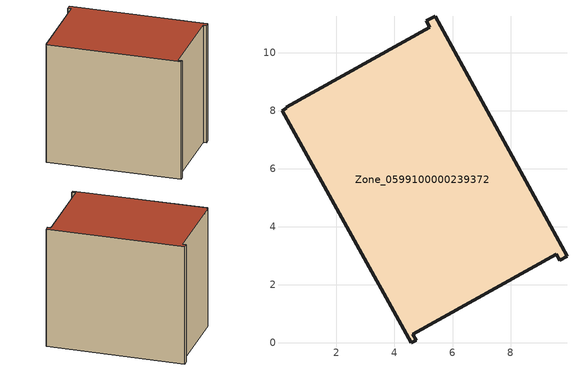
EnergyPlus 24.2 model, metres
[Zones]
Zone_0599100000239372
 floor ground (C_G): 5.1,11.09 5.41,11.27 9.94,3 9.7,2.85 9.58,3.06 4.64,0.3 4.76,0.09 4.58,0 0.12,8 0.27,8.08 0.28,8.12 5.22,10.88 z0
 wall outside (C_F): 5.41,11.27 5.1,11.09 5.22,10.88 0.28,8.12 0.27,8.08 0.12,8 4.58,0 4.76,0.09 4.64,0.3 9.58,3.06 9.7,2.85 9.94,3 5.41,11.27 z0:8.4
 roof outside (C_R): 0.27,8.08 0.12,8 4.58,0 4.76,0.09 4.64,0.3 9.58,3.06 9.7,2.85 9.94,3 5.41,11.27 5.1,11.09 5.22,10.88 0.28,8.12 z8.4
[BUILDING]
Pand.0599100000239372: North Axis=0; Terrain=City; Loads Convergence Tolerance Value=0.04; Temperature Convergence Tolerance Value=0.4; Solar Distribution=FullExterior; Maximum Number of Warmup Days=25; Minimum Number of Warmup Days=1
[Site:Location]
Rotterdam.The.Hague.AP_ZH_NLD Design_Conditions: Latitude=51.96; Longitude=4.45; Time Zone=1; Elevation=-4.5
[SITE:GROUNDTEMPERATURE:BUILDINGSURFACE]
18, 18, 18, 18, 18, 18, 18, 18, 18, 18, 18, 18
[MATERIAL] Thermal Absorptance=0.9; Solar Absorptance=0.7; Visible Absorptance=0.7
Name | Roughness | Thickness | Conductivity | Density | Specific Heat
G.TI.1965-1974 | MediumSmooth | 0.15 | 0.882353 | 540 | 1210
F.TI.1965-1974 | Rough | 0.3 | 0.697674 | 1920 | 840
R.TI.1965-1974 | MediumRough | 0.2 | 0.232558 | 1500 | 1000
[CONSTRUCTION]
C_G: G.TI.1965-1974
C_F: F.TI.1965-1974
C_R: R.TI.1965-1974
[ZONE]
Zone_0599100000239372: Type=1; Multiplier=1; Ceiling Height=Autocalculate; Volume=Autocalculate; Floor Area=autocalculate; Part of Total Floor Area=Yes
[ZONEINFILTRATION:DESIGNFLOWRATE]
Infil_Zone_0599100000239372: Zone or ZoneList or Space or SpaceList=Zone_0599100000239372; Schedule=AlwaysOn; Design Flow Rate Calculation Method=Flow/Area; Flow Rate per Floor Area=0.003; Constant Term Coefficient=1; Temperature Term Coefficient=0; Velocity Term Coefficient=0; Velocity Squared Term Coefficient=0
[HVACTEMPLATE:ZONE:IDEALLOADSAIRSYSTEM]
Zone_0599100000239372: Maximum Heating Supply Air Temperature=50; Minimum Cooling Supply Air Temperature=13; Maximum Heating Supply Air Humidity Ratio=0.0156; Minimum Cooling Supply Air Humidity Ratio=0.0077; Heating Limit=NoLimit; Cooling Limit=NoLimit; Dehumidification Control Type=ConstantSensibleHeatRatio; Cooling Sensible Heat Ratio=0.7; Dehumidification Setpoint=60; Humidification Control Type=None; Humidification Setpoint=30; Outdoor Air Method=None; Outdoor Air Flow Rate per Person=0.00944; Outdoor Air Flow Rate per Zone Floor Area=0; Outdoor Air Flow Rate per Zone=0; Demand Controlled Ventilation Type=None; Outdoor Air Economizer Type=NoEconomizer; Heat Recovery Type=None; Sensible Heat Recovery Effectiveness=0.7; Latent Heat Recovery Effectiveness=0.65
[ZONECONTROL:THERMOSTAT]
ThermostatControl_Zone_0599100000239372: Zone or ZoneList=Zone_0599100000239372; Control Type Schedule=DualSetpointControlType; Control 1=Thermostat_Zone_0599100000239372; Temperature Difference Between Cutout And Setpoint=0
[THERMOSTATSETPOINT:DUALSETPOINT]
Thermostat_Zone_0599100000239372: Heating Setpoint Temperature Schedule=HeatingSetpoint_Zone_0599100000239372; Cooling Setpoint Temperature Schedule=CoolingSetpoint_Zone_0599100000239372
[SCHEDULE:COMPACT]
HeatingSetpoint_Zone_0599100000239372: Through: 12/31, For: AllDays, Until: 24:00, 21
CoolingSetpoint_Zone_0599100000239372: Through: 12/31, For: AllDays, Until: 24:00, 24
DualSetpointControlType: Through: 12/31, For: AllDays, Until: 24:00, 4
AlwaysOn: Through: 12/31, For: AllDays, Until: 24:00, 1
